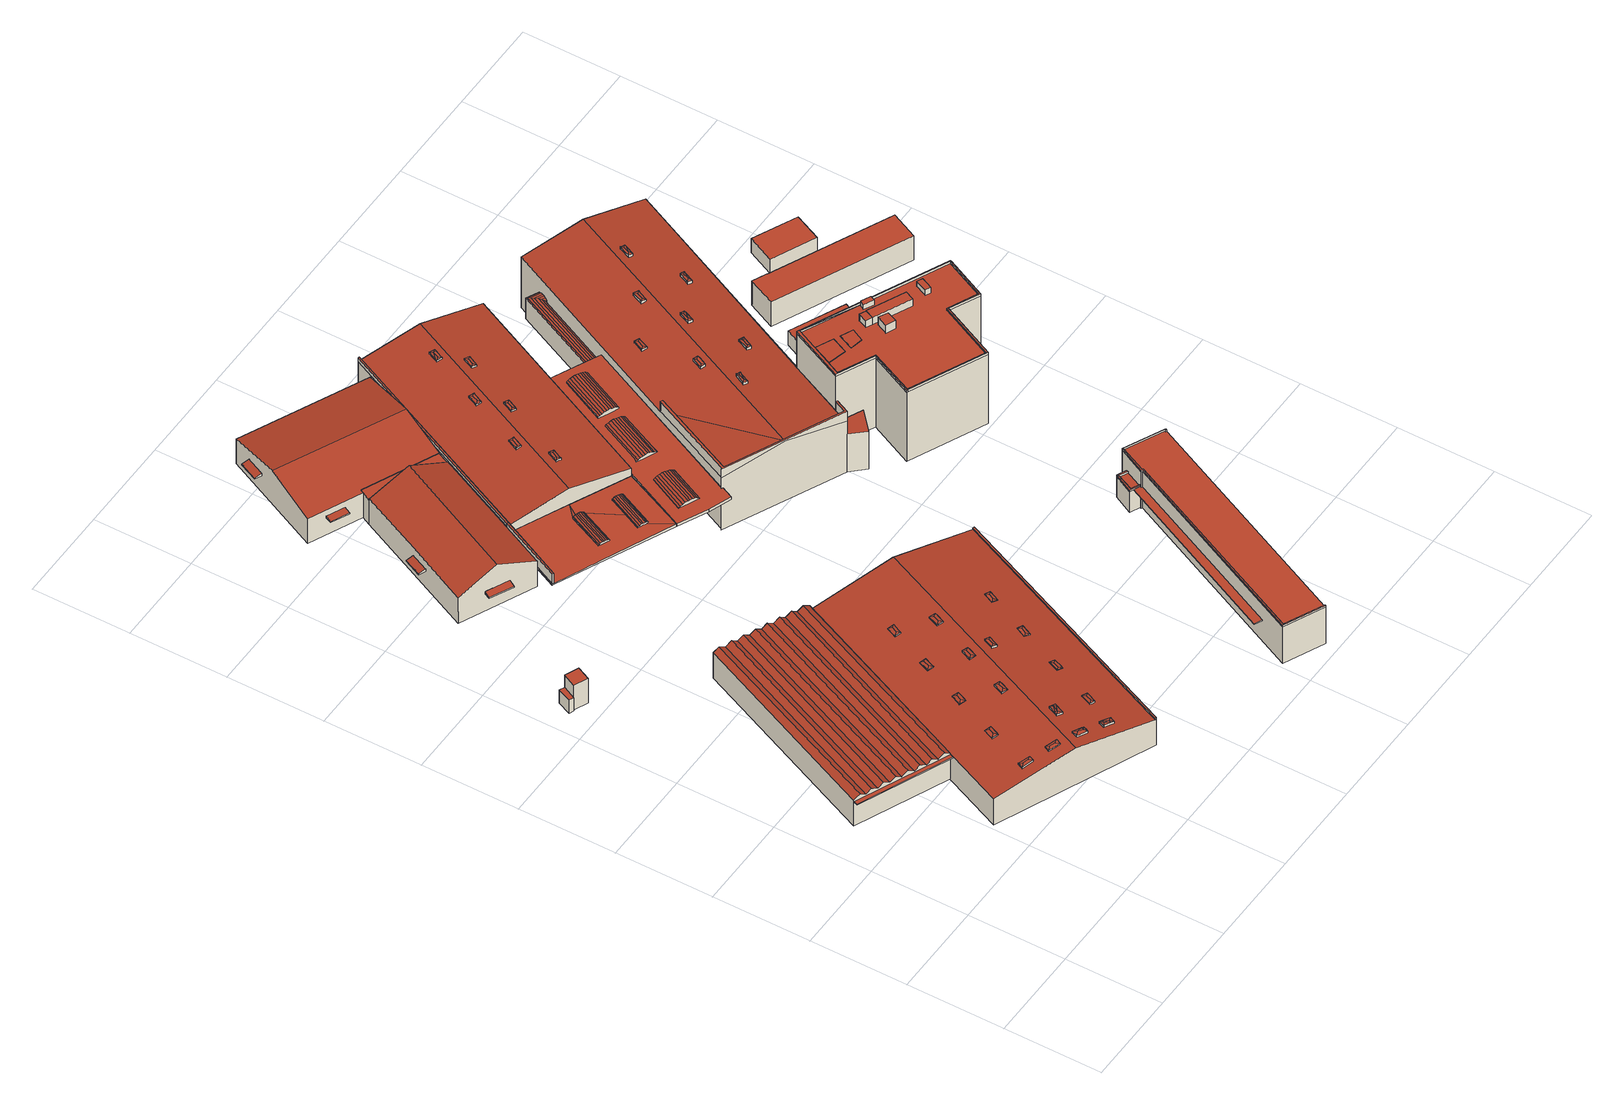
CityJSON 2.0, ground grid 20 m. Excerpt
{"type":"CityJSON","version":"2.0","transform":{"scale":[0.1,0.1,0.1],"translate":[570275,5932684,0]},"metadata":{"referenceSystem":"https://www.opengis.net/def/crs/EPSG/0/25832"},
"CityObjects":{
"building1":{"type":"Building","attributes":{"Grundfläche 2D":"3.120895","Grundhöhe NN":"5.038"},"geometry":[{"type":"Solid","lod":"3","boundaries":[[[[0,1,2,3]],[[4,5,3,2]],[[5,6,0,3]],[[6,7,1,0]],[[7,4,2,1]],[[7,6,5,4]]]],"semantics":{"surfaces":[{"type":"RoofSurface"},{"type":"WallSurface"},{"type":"GroundSurface"}],"values":[[0,1,1,1,1,2]]}}]},
"building2":{"type":"Building","attributes":{"Grundfläche 2D":"8.977080","Grundhöhe NN":"5.349"},"geometry":[{"type":"Solid","lod":"3","boundaries":[[[[8,9,10,11]],[[12,13,11,10]],[[13,14,8,11]],[[14,15,9,8]],[[15,12,10,9]],[[15,14,13,12]]]],"semantics":{"surfaces":[{"type":"RoofSurface"},{"type":"WallSurface"},{"type":"GroundSurface"}],"values":[[0,1,1,1,1,2]]}}]},
"building3":{"type":"Building","attributes":{"Grundfläche 2D":"879.517211","Grundhöhe NN":"5.457"},"geometry":[{"type":"Solid","lod":"3","boundaries":[[[[16,17,18,19]],[[18,20,21,19]],[[20,22,23,21]],[[22,24,25,23]],[[24,26,27,25]],[[26,28,29,27]],[[28,30,31,29]],[[30,32,33,31]],[[32,34,35,33]],[[34,36,37,35]],[[36,38,39,37]],[[38,40,41,39]],[[40,42,43,41]],[[42,44,45,43]],[[44,46,47,45]],[[46,48,49,47]],[[17,16,50,51]],[[48,46,44,42,40,38,36,34,32,30,28,26,24,22,20,18,17,51,52]],[[49,48,52,53]],[[16,19,21,23,25,27,29,31,33,35,37,39,41,43,45,47,49,53,50]],[[52,51,50,53]]]],"semantics":{"surfaces":[{"type":"RoofSurface"},{"type":"WallSurface"},{"type":"GroundSurface"}],"values":[[0,0,0,0,0,0,0,0,0,0,0,0,0,0,0,0,1,1,1,1,2]]}}]},
"building4":{"type":"Building","attributes":{"Grundfläche 2D":"1923.659038","Grundhöhe NN":"5.410"},"children":["building4-1","building4-2","building4-3","building4-4","building4-5","building4-6","building4-7","building4-8","building4-9","building4-10","building4-11","building4-12","building4-13","building4-14","building4-15","building4-16","building4-17","building4-18"],"geometry":[{"type":"Solid","lod":"3","boundaries":[[[[54,55,56,57]],[[58,59,60,61]],[[60,62,63,61]],[[57,56,62,64]],[[54,57,64,65]],[[55,54,65,63]],[[56,55,63,62]],[[59,58,66,67]],[[64,62,60,59,67,68]],[[65,64,68,69]],[[69,70,66,58,61,63,65]],[[69,68,67,66,70]]]],"semantics":{"surfaces":[{"type":"RoofSurface"},{"type":"WallSurface"},{"type":"GroundSurface"}],"values":[[0,0,0,1,1,1,1,1,1,1,1,2]]}}]},
"building4-1":{"type":"BuildingInstallation","parents":["building4"],"geometry":[{"type":"MultiSurface","lod":"3","boundaries":[[[71,72,73]],[[73,72,74]],[[75,76,72,71]],[[77,78,76]],[[76,78,72]],[[79,80,78,77]],[[74,78,80]],[[72,78,74]],[[81,82,71,73]],[[82,83,84,85,77,76,75,71]],[[85,86,87,80,79,77]],[[80,87,81,73,74]]],"semantics":{"surfaces":[{"type":"RoofSurface"},{"type":"WallSurface"}],"values":[0,0,0,0,0,0,0,0,1,1,1,1]}}]},
"building4-2":{"type":"BuildingInstallation","parents":["building4"],"geometry":[{"type":"MultiSurface","lod":"3","boundaries":[[[88,89,90]],[[91,92,93,89,88]],[[94,93,92]],[[95,90,89,93,94]],[[96,88,90,97]],[[98,99,92,91,88,96]],[[99,100,94,92]],[[94,100,97,90,95]]],"semantics":{"surfaces":[{"type":"RoofSurface"},{"type":"WallSurface"}],"values":[0,0,0,0,1,1,1,1]}}]},
"building4-3":{"type":"BuildingInstallation","parents":["building4"],"geometry":[{"type":"MultiSurface","lod":"3","boundaries":[[[101,102,103,104]],[[101,104,105]],[[106,103,102]],[[106,105,104,103]],[[107,108,102,101]],[[108,109,106,102]],[[109,110,105,106]],[[110,107,101,105]]],"semantics":{"surfaces":[{"type":"RoofSurface"},{"type":"WallSurface"}],"values":[0,0,0,0,1,1,1,1]}}]},
"building4-4":{"type":"BuildingInstallation","parents":["building4"],"geometry":[{"type":"MultiSurface","lod":"3","boundaries":[[[111,112,113]],[[113,112,114]],[[115,116,111]],[[111,116,112]],[[117,116,115]],[[118,119,116,117]],[[114,112,119]],[[112,116,119]],[[113,120,121,115,111]],[[121,122,117,115]],[[122,123,124,125,114,119,118,117]],[[125,120,113,114]]],"semantics":{"surfaces":[{"type":"RoofSurface"},{"type":"WallSurface"}],"values":[0,0,0,0,0,0,0,0,1,1,1,1]}}]},
"building4-5":{"type":"BuildingInstallation","parents":["building4"],"geometry":[{"type":"MultiSurface","lod":"3","boundaries":[[[126,127,128]],[[129,130,131,127,126]],[[132,131,130]],[[133,128,127,131,132]],[[134,135,126,128]],[[126,135,136,130,129]],[[136,137,132,130]],[[132,137,134,128,133]]],"semantics":{"surfaces":[{"type":"RoofSurface"},{"type":"WallSurface"}],"values":[0,0,0,0,1,1,1,1]}}]},
"building4-6":{"type":"BuildingInstallation","parents":["building4"],"geometry":[{"type":"MultiSurface","lod":"3","boundaries":[[[138,139,140]],[[138,141,142,139]],[[143,142,141]],[[143,140,139,142]],[[144,145,141,138]],[[145,146,143,141]],[[146,147,140,143]],[[147,144,138,140]]],"semantics":{"surfaces":[{"type":"RoofSurface"},{"type":"WallSurface"}],"values":[0,0,0,0,1,1,1,1]}}]},
"building4-7":{"type":"BuildingInstallation","parents":["building4"],"geometry":[{"type":"MultiSurface","lod":"3","boundaries":[[[148,149,150,151,152]],[[152,151,153]],[[154,150,149]],[[155,153,151,150,154]],[[156,157,158,149,148,152]],[[158,159,154,149]],[[154,159,160,153,155]],[[160,156,152,153]]],"semantics":{"surfaces":[{"type":"RoofSurface"},{"type":"WallSurface"}],"values":[0,0,0,0,1,1,1,1]}}]},
"building4-8":{"type":"BuildingInstallation","parents":["building4"],"geometry":[{"type":"MultiSurface","lod":"3","boundaries":[[[161,162,163,164,165]],[[161,165,166]],[[167,164,163]],[[168,166,165,164,167]],[[161,169,170,163,162]],[[170,171,167,163]],[[167,171,172,166,168]],[[172,169,161,166]]],"semantics":{"surfaces":[{"type":"RoofSurface"},{"type":"WallSurface"}],"values":[0,0,0,0,1,1,1,1]}}]},
"building4-9":{"type":"BuildingInstallation","parents":["building4"],"geometry":[{"type":"MultiSurface","lod":"3","boundaries":[[[173,174,175,176,177]],[[177,176,178]],[[179,175,174]],[[180,178,176,175,179]],[[177,181,182,174,173]],[[182,183,179,174]],[[179,183,184,178,180]],[[184,181,177,178]]],"semantics":{"surfaces":[{"type":"RoofSurface"},{"type":"WallSurface"}],"values":[0,0,0,0,1,1,1,1]}}]},
"building4-10":{"type":"BuildingInstallation","parents":["building4"],"geometry":[{"type":"MultiSurface","lod":"3","boundaries":[[[185,186,187,188,189]],[[189,188,190]],[[191,187,186]],[[192,190,188,187,191]],[[189,193,194,186,185]],[[194,195,191,186]],[[191,195,196,190,192]],[[196,193,189,190]]],"semantics":{"surfaces":[{"type":"RoofSurface"},{"type":"WallSurface"}],"values":[0,0,0,0,1,1,1,1]}}]},
"building4-11":{"type":"BuildingInstallation","parents":["building4"],"geometry":[{"type":"MultiSurface","lod":"3","boundaries":[[[197,198,199,200,201]],[[201,200,202]],[[203,204,199,198]],[[205,202,200,199,204]],[[201,206,207,198,197]],[[207,208,209,204,203,198]],[[204,209,210,202,205]],[[210,206,201,202]]],"semantics":{"surfaces":[{"type":"RoofSurface"},{"type":"WallSurface"}],"values":[0,0,0,0,1,1,1,1]}}]},
"building4-12":{"type":"BuildingInstallation","parents":["building4"],"geometry":[{"type":"MultiSurface","lod":"3","boundaries":[[[211,212,213,214,215]],[[215,214,216]],[[217,213,212]],[[218,216,214,213,217]],[[215,219,220,212,211]],[[220,221,217,212]],[[217,221,222,216,218]],[[222,219,215,216]]],"semantics":{"surfaces":[{"type":"RoofSurface"},{"type":"WallSurface"}],"values":[0,0,0,0,1,1,1,1]}}]},
"building4-13":{"type":"BuildingInstallation","parents":["building4"],"geometry":[{"type":"MultiSurface","lod":"3","boundaries":[[[223,224,225,226,227]],[[227,226,228]],[[229,225,224]],[[230,228,226,225,229]],[[227,231,232,224,223]],[[232,233,229,224]],[[229,233,234,228,230]],[[231,227,228,234]]],"semantics":{"surfaces":[{"type":"RoofSurface"},{"type":"WallSurface"}],"values":[0,0,0,0,1,1,1,1]}}]},
"building4-14":{"type":"BuildingInstallation","parents":["building4"],"geometry":[{"type":"MultiSurface","lod":"3","boundaries":[[[235,236,237,238,239]],[[240,239,238,241]],[[242,237,236]],[[243,241,238,237,242]],[[244,245,246,236,235,239]],[[246,247,242,236]],[[242,247,248,241,243]],[[248,249,244,239,240,241]]],"semantics":{"surfaces":[{"type":"RoofSurface"},{"type":"WallSurface"}],"values":[0,0,0,0,1,1,1,1]}}]},
"building4-15":{"type":"BuildingInstallation","parents":["building4"],"geometry":[{"type":"MultiSurface","lod":"3","boundaries":[[[250,251,252,253,254]],[[254,253,255]],[[256,252,251]],[[257,255,253,252,256]],[[254,258,259,251,250]],[[259,260,256,251]],[[260,261,262,255,257,256]],[[262,258,254,255]]],"semantics":{"surfaces":[{"type":"RoofSurface"},{"type":"WallSurface"}],"values":[0,0,0,0,1,1,1,1]}}]},
"building4-16":{"type":"BuildingInstallation","parents":["building4"],"geometry":[{"type":"MultiSurface","lod":"3","boundaries":[[[263,264,265]],[[265,264,266]],[[267,268,269,264,263]],[[270,271,269,268]],[[266,269,271]],[[266,264,269]],[[272,273,263,265]],[[263,273,274,268,267]],[[274,275,276,271,270,268]],[[271,276,272,265,266]]],"semantics":{"surfaces":[{"type":"RoofSurface"},{"type":"WallSurface"}],"values":[0,0,0,0,0,0,1,1,1,1]}}]},
"building4-17":{"type":"BuildingInstallation","parents":["building4"],"geometry":[{"type":"MultiSurface","lod":"3","boundaries":[[[277,278,279]],[[277,280,281,278]],[[282,281,280]],[[282,283,279,278,281]],[[284,285,280,277]],[[285,286,282,280]],[[286,287,288,279,283,282]],[[288,284,277,279]]],"semantics":{"surfaces":[{"type":"RoofSurface"},{"type":"WallSurface"}],"values":[0,0,0,0,1,1,1,1]}}]},
"building4-18":{"type":"BuildingInstallation","parents":["building4"],"geometry":[{"type":"MultiSurface","lod":"3","boundaries":[[[289,290,291,292]],[[292,291,293,294]],[[289,292,294,295]],[[289,295,296,290]],[[291,290,296,293]],[[296,295,294,293]]],"semantics":{"surfaces":[{"type":"RoofSurface"},{"type":"WallSurface"},{"type":"OuterCeilingSurface"}],"values":[0,1,1,1,1,2]}}]},
"building5":{"type":"Building","attributes":{"Grundfläche 2D":"1139.411175","Grundhöhe NN":"5.373"},"children":["building5-1","building5-2","building5-3","building5-4"],"geometry":[{"type":"Solid","lod":"3","boundaries":[[[[297,298,299,300]],[[301,297,300,302,303,304]],[[305,306,307,308,309]],[[306,305,310,311,312]],[[313,314,303,315,316]],[[313,316,317,318]],[[297,301,313,318,319,298]],[[299,298,319,320]],[[302,300,299,320,321]],[[303,302,321,322]],[[303,314,304]],[[304,314,313,301]],[[305,309,316,315,310]],[[323,312,311,310,315,324]],[[307,306,312,323,325]],[[309,308,307,325,317,316]],[[315,303,322,324]],[[317,325,323,324,322,321,320,319,318]]]],"semantics":{"surfaces":[{"type":"RoofSurface"},{"type":"WallSurface"},{"type":"GroundSurface"}],"values":[[0,0,0,0,0,1,1,1,1,1,1,1,1,1,1,1,1,2]]}}]},
"building5-1":{"type":"BuildingInstallation","parents":["building5"],"geometry":[{"type":"MultiSurface","lod":"3","boundaries":[[[326,327,328,329]],[[330,331,329,328]],[[331,332,326,329]],[[332,333,327,326]],[[333,330,328,327]],[[333,332,331,330]]],"semantics":{"surfaces":[{"type":"RoofSurface"},{"type":"WallSurface"},{"type":"OuterCeilingSurface"}],"values":[0,1,1,1,1,2]}}]},
"building5-2":{"type":"BuildingInstallation","parents":["building5"],"geometry":[{"type":"MultiSurface","lod":"3","boundaries":[[[334,335,336,337]],[[338,339,337,336]],[[339,340,334,337]],[[340,341,335,334]],[[341,338,336,335]],[[341,340,339,338]]],"semantics":{"surfaces":[{"type":"RoofSurface"},{"type":"WallSurface"},{"type":"OuterCeilingSurface"}],"values":[0,1,1,1,1,2]}}]},
"building5-3":{"type":"BuildingInstallation","parents":["building5"],"geometry":[{"type":"MultiSurface","lod":"3","boundaries":[[[342,343,344,345]],[[343,342,346,347]],[[344,343,347,348]],[[345,344,348,349]],[[342,345,349,346]],[[347,346,349,348]]],"semantics":{"surfaces":[{"type":"RoofSurface"},{"type":"WallSurface"},{"type":"OuterCeilingSurface"}],"values":[0,1,1,1,1,2]}}]},
"building5-4":{"type":"BuildingInstallation","parents":["building5"],"geometry":[{"type":"MultiSurface","lod":"3","boundaries":[[[350,351,352,353]],[[354,355,352,351]],[[355,356,353,352]],[[356,357,350,353]],[[357,354,351,350]],[[354,357,356,355]]],"semantics":{"surfaces":[{"type":"RoofSurface"},{"type":"WallSurface"},{"type":"OuterCeilingSurface"}],"values":[0,1,1,1,1,2]}}]},
"building6":{"type":"Building","attributes":{"Grundfläche 2D":"896.963171","Grundhöhe NN":"4.239"},"children":["building6-1"],"geometry":[{"type":"Solid","lod":"3","boundaries":[[[[358,359,360,361,362]],[[358,363,364,359]],[[363,365,366,364]],[[365,367,368,366]],[[367,369,370,368]],[[369,371,372,370]],[[371,373,374,372]],[[373,375,376,377,374]],[[378,379,376,375,380]],[[381,382,383,384]],[[382,385,386,383]],[[385,387,388,386]],[[387,389,390,388]],[[389,391,392,390]],[[391,393,394,392]],[[393,395,396,394]],[[395,397,398,396]],[[397,399,400,398]],[[401,402,403,404]],[[402,405,406,403]],[[405,407,408,406]],[[407,409,410,408]],[[409,411,412,410]],[[411,413,414,415,412]],[[414,416,417,415]],[[416,418,419,417]],[[418,420,421,419]],[[422,423,424,425,426,427,428,429,430,431],[432,433,434,435,436,437,438],[439,440,441,362,361,442,443,444,445,446,378,380,447,448],[449,450,451,452,453,454,455,456,457,458,459,460]],[[461,462,463,464]],[[465,461,464,466]],[[467,465,466,468]],[[469,467,468,470]],[[471,469,470,472]],[[473,471,472,474]],[[475,473,474,476]],[[477,478,479,480,481,482,483,426,484,485,486]],[[483,487,488,489,490,491,492,478,477,493,494,495,496,497,485,498,499,500,501,502,426]],[[503,486,485,497,504]],[[505,506,507,508,509]],[[508,510,511,509]],[[510,512,513,511]],[[512,514,515,513]],[[514,516,517,515]],[[516,518,519,517]],[[518,520,521,519]],[[522,523,524,525]],[[523,526,527,524]],[[528,523,522,529]],[[530,528,529,531]],[[532,530,531,533]],[[534,532,533,535]],[[536,534,535,537]],[[538,534,536,539]],[[532,534,538,540]],[[530,532,540,541]],[[528,530,541,542]],[[523,528,542,526]],[[362,441,440,439,448,447,380,375,373,371,369,367,365,363,358]],[[379,378,446]],[[444,443,442,360,359,364,366,368,370,372,374,377,376,379,446,445]],[[361,360,442]],[[395,393,391,389,387,385,382,381,433,432,399,397]],[[400,399,432,438]],[[398,400,438,437,436,435,434,384,383,386,388,390,392,394,396]],[[381,384,434,433]],[[459,458,457,456,455,454,420,418,416,414,413,411,409,407,405,402,401]],[[454,453,421,420]],[[421,453,452,451,450,406,408,410,412,415,417,419]],[[450,449,460,404,403,406]],[[401,404,460,459]],[[479,478,492,507,506,505]],[[492,491,490,489,488,487,483,482,520,518,516,514,512,510,508,507]],[[480,521,520,482,481]],[[511,513,515,517,519,521,480,479,505,509]],[[466,464,463,496,495,494,493,476,474,472,470,468]],[[493,477,475,476]],[[471,473,475,477,486,503,504,497,462,461,465,467,469]],[[497,496,463,462]],[[525,524,543,544]],[[537,535,533,531,529,522,525,544,545]],[[536,537,545,546]],[[539,536,546,547]],[[548,527,526,542,541,540,538,539,547,549]],[[524,527,548,543]],[[550,551,425,424,423,422,552,553]],[[551,554,426,425]],[[427,426,554,555]],[[428,427,555,556]],[[429,428,556,557]],[[430,429,557,558]],[[422,431,430,558,559,552]],[[560,561,499,498,485,484,562,563]],[[501,500,499,561,564]],[[554,426,502,501,564,565]],[[484,426,554,562]],[[543,548,549,547,546,545,544]],[[550,553,552,559,558,557,556,555,554,551]],[[565,564,561,560,563,562,554]]]],"semantics":{"surfaces":[{"type":"RoofSurface"},{"type":"WallSurface"},{"type":"GroundSurface"}],"values":[[0,0,0,0,0,0,0,0,0,0,0,0,0,0,0,0,0,0,0,0,0,0,0,0,0,0,0,0,0,0,0,0,0,0,0,0,0,0,0,0,0,0,0,0,0,0,0,0,0,0,0,0,0,0,0,0,0,1,1,1,1,1,1,1,1,1,1,1,1,1,1,1,1,1,1,1,1,1,1,1,1,1,1,1,1,1,1,1,1,1,1,1,1,1,1,2,2,2]]}}]},
"building6-1":{"type":"BuildingInstallation","parents":["building6"],"geometry":[{"type":"MultiSurface","lod":"3","boundaries":[[[566,567,568,569]],[[500,501,567,566,499]],[[501,502,568,567]],[[570,498,569,568,502]],[[498,499,566,569]]],"semantics":{"surfaces":[{"type":"RoofSurface"},{"type":"WallSurface"}],"values":[0,1,1,1,1]}}]},
"building7":{"type":"Building","attributes":{"Grundfläche 2D":"1232.851689","Grundhöhe NN":"4.256"},"children":["building7-1","building7-2","building7-3","building7-4","building7-5","building7-6"],"geometry":[{"type":"Solid","lod":"3","boundaries":[[[[571,566,569,572]],[[573,574,575,576]],[[577,578,573,576]],[[579,580,566,571]],[[580,578,569,566]],[[578,577,572,569]],[[577,579,571,572]],[[581,582,574,573,578,580,583,584]],[[575,574,582,585]],[[586,579,577,576,575,585,587]],[[580,579,586,583]],[[584,583,586,587,585,582,581]]]],"semantics":{"surfaces":[{"type":"RoofSurface"},{"type":"WallSurface"},{"type":"GroundSurface"}],"values":[[0,0,0,1,1,1,1,1,1,1,1,2]]}}]},
"building7-1":{"type":"BuildingInstallation","parents":["building7"],"geometry":[{"type":"MultiSurface","lod":"3","boundaries":[[[588,589,590,591,592]],[[593,594,590,589]],[[595,596,591,590,594]],[[597,592,591,596]],[[592,598,599,589,588]],[[599,600,601,594,593,589]],[[594,601,602,596,595]],[[596,602,598,592,597]]],"semantics":{"surfaces":[{"type":"RoofSurface"},{"type":"WallSurface"}],"values":[0,0,0,0,1,1,1,1]}}]},
"building7-2":{"type":"BuildingInstallation","parents":["building7"],"geometry":[{"type":"MultiSurface","lod":"3","boundaries":[[[603,604,605]],[[603,606,607,604]],[[608,607,606]],[[608,609,605,604,607]],[[610,611,606,603]],[[611,612,608,606]],[[608,612,613,605,609]],[[613,610,603,605]]],"semantics":{"surfaces":[{"type":"RoofSurface"},{"type":"WallSurface"}],"values":[0,0,0,0,1,1,1,1]}}]},
"building7-3":{"type":"BuildingInstallation","parents":["building7"],"geometry":[{"type":"MultiSurface","lod":"3","boundaries":[[[614,615,616]],[[617,616,615,618,619]],[[614,620,621,615]],[[622,621,620]],[[623,624,615,621,622]],[[619,618,624]],[[624,618,615]],[[625,626,627,620,614,616]],[[627,628,622,620]],[[628,629,630,619,624,623,622]],[[619,630,625,616,617]]],"semantics":{"surfaces":[{"type":"RoofSurface"},{"type":"WallSurface"}],"values":[0,0,0,0,0,0,0,1,1,1,1]}}]},
"building7-4":{"type":"BuildingInstallation","parents":["building7"],"geometry":[{"type":"MultiSurface","lod":"3","boundaries":[[[631,632,633]],[[631,634,635,632]],[[636,635,634]],[[636,637,633,632,635]],[[638,639,634,631]],[[639,640,636,634]],[[636,640,641,633,637]],[[641,638,631,633]]],"semantics":{"surfaces":[{"type":"RoofSurface"},{"type":"WallSurface"}],"values":[0,0,0,0,1,1,1,1]}}]},
"building7-5":{"type":"BuildingInstallation","parents":["building7"],"geometry":[{"type":"MultiSurface","lod":"3","boundaries":[[[642,643,644,645,646]],[[647,644,643]],[[648,649,650,645,644,647]],[[651,646,645,650,649]],[[652,653,654,643,642,646]],[[654,655,647,643]],[[655,656,657,649,648,647]],[[649,657,652,646,651]]],"semantics":{"surfaces":[{"type":"RoofSurface"},{"type":"WallSurface"}],"values":[0,0,0,0,1,1,1,1]}}]},
"building7-6":{"type":"BuildingInstallation","parents":["building7"],"geometry":[{"type":"MultiSurface","lod":"3","boundaries":[[[658,659,660]],[[658,661,662,659]],[[663,664,662,661]],[[664,665,660,659,662]],[[666,667,661,658]],[[667,668,669,664,663,661]],[[664,669,670,660,665]],[[670,666,658,660]]],"semantics":{"surfaces":[{"type":"RoofSurface"},{"type":"WallSurface"}],"values":[0,0,0,0,1,1,1,1]}}]},
"building8":{"type":"Building","attributes":{"Grundfläche 2D":"528.816028","Grundhöhe NN":"5.170"},"children":["building8-1"],"geometry":[{"type":"Solid","lod":"3","boundaries":[[[[671,672,673,674,675,676,677,678,679,680,681,682,683,684,685,686,687,688,689]],[[690,691,692,693,694,695,696]],[[697,698,699,700,701,702,703,704]],[[705,706,707,708,709,710]],[[711,712,682,681]],[[712,713,714,715,685,684,683,682]],[[715,716,686,685]],[[716,717,687,686]],[[717,718,688,687]],[[718,719,704,671,689,688]],[[704,703,672,671]],[[703,702,673,672]],[[674,673,702,701]],[[701,700,675,674]],[[700,699,676,675]],[[677,676,699,698]],[[698,697,678,677]],[[697,720,679,678]],[[681,680,721,711]],[[720,721,680,679]],[[691,690,722,723]],[[692,691,723,724]],[[725,693,692,724,726,727]],[[728,729,730,731,717,716,708,707]],[[718,717,731,732]],[[733,734,720,697,704,719,718,732,735]],[[711,721,736,737]],[[721,720,734,736]],[[712,711,737,738]],[[714,713,712,738,722,690,696,695,694,710,709,715]],[[739,727,726,740]],[[715,709,708,716]],[[729,739,740,730]],[[705,710,694,693]],[[705,693,725,741,706]],[[707,706,741,728]],[[738,737,736,734,733,735,732,731,730,740,726,724,723,722]],[[729,728,741,725,727,739]]]],"semantics":{"surfaces":[{"type":"RoofSurface"},{"type":"WallSurface"},{"type":"GroundSurface"}],"values":[[0,0,0,0,1,1,1,1,1,1,1,1,1,1,1,1,1,1,1,1,1,1,1,1,1,1,1,1,1,1,1,1,1,1,1,1,2,2]]}}]},
"building8-1":{"type":"BuildingInstallation","parents":["building8"],"geometry":[{"type":"MultiSurface","lod":"3","boundaries":[[[742,743,744,745,746,747,748,749,750]],[[743,710,694,695,744]],[[751,746,745,744,695,752]],[[747,746,751,753]],[[753,696,748,747]],[[748,696,690,749]],[[690,691,750,749]],[[691,692,742,750]],[[742,692,693,694,710,743]]],"semantics":{"surfaces":[{"type":"RoofSurface"},{"type":"WallSurface"}],"values":[0,1,1,1,1,1,1,1,1]}}]},
"building9":{"type":"Building","attributes":{"Grundfläche 2D":"1679.952489","Grundhöhe NN":"0.310"},"children":["building9-1","building9-2","building9-3","building9-4","building9-5","building9-6","building9-7","building9-8"],"geometry":[{"type":"Solid","lod":"3","boundaries":[[[[754,755,756,757,758,759,760,761,762]],[[763,764,765,766,767,768,769,770]],[[771,772,773]],[[774,764,763]],[[775,776,773,772,766,765,777]],[[778,779,780,781]],[[775,782,783,758,757,756]],[[783,784,785,759,758]],[[785,786,760,759]],[[786,769,761,760]],[[769,768,762,761]],[[766,772,771,754,762,768,767]],[[773,776,755,754,771]],[[776,775,756,755]],[[781,780,787,788]],[[778,781,788,789]],[[779,778,789,790]],[[784,783,791,787,780,785]],[[785,780,779,786]],[[786,779,790,792,769]],[[793,763,770,769,792,794]],[[774,763,793,795]],[[764,774,795,796]],[[777,765,764,796,797]],[[791,783,782,775,777,797,798]],[[794,792,790,789,788,787,791,798,797,796,795,793]]]],"semantics":{"surfaces":[{"type":"RoofSurface"},{"type":"WallSurface"},{"type":"GroundSurface"}],"values":[[0,0,0,0,0,0,1,1,1,1,1,1,1,1,1,1,1,1,1,1,1,1,1,1,1,2]]}}]},
"building9-1":{"type":"BuildingInstallation","parents":["building9"],"geometry":[{"type":"MultiSurface","lod":"3","boundaries":[[[799,800,801]],[[799,802,803,804,800]],[[805,806,807,804,803]],[[808,809,800,804,807,806]],[[810,800,809]],[[801,800,810]],[[799,811,812,803,802]],[[803,812,813,806,805]],[[808,806,813,814,810,809]],[[814,815,811,799,801,810]]],"semantics":{"surfaces":[{"type":"RoofSurface"},{"type":"WallSurface"}],"values":[0,0,0,0,0,0,1,1,1,1]}}]},
"building9-2":{"type":"BuildingInstallation","parents":["building9"],"geometry":[{"type":"MultiSurface","lod":"3","boundaries":[[[816,817,818,819]],[[820,818,817]],[[818,820,821,822,823]],[[824,825,823,822,821]],[[826,819,818,823,825]],[[819,827,828,817,816]],[[817,828,829,821,820]],[[829,830,831,825,824,821]],[[825,831,827,819,826]]],"semantics":{"surfaces":[{"type":"RoofSurface"},{"type":"WallSurface"}],"values":[0,0,0,0,0,1,1,1,1]}}]},
"building9-3":{"type":"BuildingInstallation","parents":["building9"],"geometry":[{"type":"MultiSurface","lod":"3","boundaries":[[[832,833,834,835,836]],[[837,836,835,838,839]],[[840,834,833]],[[840,841,839,838,835,834]],[[836,842,843,833,832]],[[843,844,840,833]],[[840,844,845,839,841]],[[839,845,842,836,837]]],"semantics":{"surfaces":[{"type":"RoofSurface"},{"type":"WallSurface"}],"values":[0,0,0,0,1,1,1,1]}}]},
"building9-4":{"type":"BuildingInstallation","parents":["building9"],"geometry":[{"type":"MultiSurface","lod":"3","boundaries":[[[846,847,848,849,850]],[[851,850,849,852,853]],[[854,848,847]],[[854,855,853,852,849,848]],[[850,856,857,847,846]],[[857,858,854,847]],[[854,858,859,853,855]],[[853,859,856,850,851]]],"semantics":{"surfaces":[{"type":"RoofSurface"},{"type":"WallSurface"}],"values":[0,0,0,0,1,1,1,1]}}]},
"building9-5":{"type":"BuildingInstallation","parents":["building9"],"geometry":[{"type":"MultiSurface","lod":"3","boundaries":[[[860,861,862,863,864]],[[865,864,863,866]],[[867,868,862,861]],[[868,869,865,866,863,862]],[[864,870,871,861,860]],[[861,871,872,868,867]],[[868,872,873,865,869]],[[873,870,864,865]]],"semantics":{"surfaces":[{"type":"RoofSurface"},{"type":"WallSurface"}],"values":[0,0,0,0,1,1,1,1]}}]},
"building9-6":{"type":"BuildingInstallation","parents":["building9"],"geometry":[{"type":"MultiSurface","lod":"3","boundaries":[[[874,875,876]],[[877,875,874]],[[878,879,880,875,877]],[[881,882,880,879,878]],[[883,876,875,880,882]],[[884,885,874,876]],[[874,885,886,878,877]],[[878,886,887,882,881]],[[882,887,884,876,883]]],"semantics":{"surfaces":[{"type":"RoofSurface"},{"type":"WallSurface"}],"values":[0,0,0,0,0,1,1,1,1]}}]},
"building9-7":{"type":"BuildingInstallation","parents":["building9"],"geometry":[{"type":"MultiSurface","lod":"3","boundaries":[[[888,889,890,891,892]],[[890,893,892,891]],[[894,895,896,892,893]],[[897,898,896,895,894]],[[899,888,892,896,898]],[[900,901,902,890,889,888]],[[890,902,903,894,893]],[[894,903,904,898,897]],[[898,904,900,888,899]]],"semantics":{"surfaces":[{"type":"RoofSurface"},{"type":"WallSurface"}],"values":[0,0,0,0,0,1,1,1,1]}}]},
"building9-8":{"type":"BuildingInstallation","parents":["building9"],"geometry":[{"type":"MultiSurface","lod":"3","boundaries":[[[905,906,907,908,909]],[[907,910,909,908]],[[909,910,911,912,913]],[[914,915,913,912,911]],[[916,905,909,913,915]],[[905,917,918,907,906]],[[918,919,920,911,910,907]],[[920,921,915,914,911]],[[915,921,917,905,916]]],"semantics":{"surfaces":[{"type":"RoofSurface"},{"type":"WallSurface"}],"values":[0,0,0,0,0,1,1,1,1]}}]},
"building10":{"type":"Building","attributes":{"Grundfläche 2D":"546.730202","Grundhöhe NN":"4.396"},"children":["building10-1","building10-2","building10-3","building10-4","building10-5"],"geometry":[{"type":"MultiSurface","lod":"3","boundaries":[[[922,923,924,925]],[[926,927,928,929,930,931,932,933,934,935],[936,937,938,939],[940,941,942,943]],[[944,945,946,947]],[[948,949,950,951,952,953,954,955,956,957,958,959]],[[957,956,960,961,962,952,951,963,964,965]],[[940,943,925,924]],[[922,925,943,942]],[[942,941,923,922]],[[924,923,941,940]],[[966,967,945,944,938]],[[937,936,946,945,967]],[[947,946,936,939]],[[944,947,939,938]],[[968,969,951,950]],[[953,952,932,931]],[[931,930,954,953]],[[930,929,955,954]],[[928,927,955]],[[928,955,929]],[[955,927,926,956]],[[970,971,958,957]],[[971,972,959,958]],[[972,973,974,948,959]],[[974,975,949,948]],[[975,968,950,949]],[[969,976,963,951]],[[976,977,964,963]],[[977,978,965,964]],[[957,965,978,970]],[[960,956,926,935]],[[961,960,935,934]],[[962,961,934,933]],[[952,962,933,932]],[[975,974,979,980]],[[968,975,980,981]],[[982,976,969,968,981,983]],[[977,976,982,984]],[[978,977,984,985]],[[971,970,978,985,986]],[[972,971,986,987]],[[974,973,972,987,988,979]],[[981,980,979,988,987,986,985,984,982,983]]],"semantics":{"surfaces":[{"type":"RoofSurface"},{"type":"WallSurface"},{"type":"GroundSurface"}],"values":[0,0,0,0,0,1,1,1,1,1,1,1,1,1,1,1,1,1,1,1,1,1,1,1,1,1,1,1,1,1,1,1,1,1,1,1,1,1,1,1,1,2]}}]},
"building10-1":{"type":"BuildingInstallation","parents":["building10"],"geometry":[{"type":"MultiSurface","lod":"3","boundaries":[[[989,990,991,992]],[[992,991,993,994]],[[989,992,994,995]],[[995,996,990,989]],[[996,993,991,990]]],"semantics":{"surfaces":[{"type":"RoofSurface"},{"type":"WallSurface"}],"values":[0,1,1,1,1]}}]},
"building10-2":{"type":"BuildingInstallation","parents":["building10"],"geometry":[{"type":"MultiSurface","lod":"3","boundaries":[[[997,998,999,1000]],[[1000,999,1001,1002]],[[997,1000,1002,1003]],[[998,997,1003,1004]],[[999,998,1004,1001]]],"semantics":{"surfaces":[{"type":"RoofSurface"},{"type":"WallSurface"}],"values":[0,1,1,1,1]}}]},
"building10-3":{"type":"BuildingInstallation","parents":["building10"],"geometry":[{"type":"MultiSurface","lod":"3","boundaries":[[[1005,1006,1007,1008]],[[1009,1010,1008,1007]],[[1005,1008,1010,1011]],[[1011,1012,1006,1005]],[[1007,1006,1012,1009]]],"semantics":{"surfaces":[{"type":"RoofSurface"},{"type":"WallSurface"}],"values":[0,1,1,1,1]}}]},
"building10-4":{"type":"BuildingInstallation","parents":["building10"],"geometry":[{"type":"MultiSurface","lod":"3","boundaries":[[[1013,967,966,1014]],[[1014,966,938,1015]],[[1013,1014,1015,1016]],[[967,1013,1016,937]]],"semantics":{"surfaces":[{"type":"RoofSurface"},{"type":"WallSurface"}],"values":[0,1,1,1]}}]},
"building10-5":{"type":"BuildingInstallation","parents":["building10"],"geometry":[{"type":"MultiSurface","lod":"3","boundaries":[[[1017,1018,1019,1020]],[[1020,1019,1021,1022]],[[1017,1020,1022,1023]],[[1018,1017,1023,1024]],[[1019,1018,1024,1021]]],"semantics":{"surfaces":[{"type":"RoofSurface"},{"type":"WallSurface"}],"values":[0,1,1,1,1]}}]},
"building11":{"type":"Building","attributes":{"Grundfläche 2D":"71.560784","Grundhöhe NN":"6.228"},"geometry":[{"type":"Solid","lod":"3","boundaries":[[[[1025,1026,1027,1028]],[[1029,1030,1028,1027]],[[1030,1031,1025,1028]],[[1031,1032,1026,1025]],[[1032,1029,1027,1026]],[[1032,1031,1030,1029]]]],"semantics":{"surfaces":[{"type":"RoofSurface"},{"type":"WallSurface"},{"type":"GroundSurface"}],"values":[[0,1,1,1,1,2]]}}]},
"building12":{"type":"Building","attributes":{"Grundfläche 2D":"177.530872","Grundhöhe NN":"6.398"},"geometry":[{"type":"Solid","lod":"3","boundaries":[[[[1033,1034,1035,1036,1037,1038]],[[1039,1040,1038,1037]],[[1040,1041,1033,1038]],[[1041,1042,1034,1033]],[[1042,1043,1035,1034]],[[1043,1044,1036,1035]],[[1044,1039,1037,1036]],[[1044,1043,1042,1041,1040,1039]]]],"semantics":{"surfaces":[{"type":"RoofSurface"},{"type":"WallSurface"},{"type":"GroundSurface"}],"values":[[0,1,1,1,1,1,1,2]]}}]},
"building13":{"type":"Building","attributes":{"Grundfläche 2D":"58.768740","Grundhöhe NN":"5.959"},"geometry":[{"type":"Solid","lod":"3","boundaries":[[[[1045,1046,1047,1048]],[[1049,1050,1048,1047]],[[1050,1051,1045,1048]],[[1051,1052,1046,1045]],[[1052,1049,1047,1046]],[[1052,1051,1050,1049]]]],"semantics":{"surfaces":[{"type":"RoofSurface"},{"type":"WallSurface"},{"type":"GroundSurface"}],"values":[[0,1,1,1,1,2]]}}]}
},
"vertices":[
[6,1025,83],[15,1021,83],[28,1048,83],[18,1053,83],[28,1048,50],[18,1053,50],[6,1025,50],[15,1021,50],
[42,1009,114],[55,1036,114],[28,1048,114],[15,1021,114],[28,1048,53],[15,1021,53],[42,1009,53],[55,1036,53],
[221,376,119],[394,775,119],[382,780,127],[210,381,127],[370,785,119],[198,386,119],[359,790,127],[186,391,127],[347,795,119],[175,396,119],[336,800,127],[163,401,127],[324,805,119],[152,406,119],[312,810,127],[140,412,127],[301,815,119],[128,417,119],[289,820,127],[117,422,127],[278,825,119],[105,427,119],[266,830,127],[93,432,127],[254,835,119],[82,437,119],[243,840,127],[70,442,127],[231,845,119],[59,447,119],[219,850,127],[47,452,127],[208,856,119],[35,457,119],[221,376,55],[394,775,55],[208,856,55],[35,457,55],
[705,632,123],[702,633,123],[480,118,123],[483,117,123],[390,767,119],[168,253,119],[326,184,147],[548,700,147],[480,118,119],[702,633,119],[483,117,119],[705,632,119],[390,767,54],[168,253,54],[483,117,54],[705,632,54],[702,633,54],
[404,176,140],[411,180,139],[408,187,140],[413,185,139],[409,174,139],[419,170,137],[425,167,136],[421,175,138],[427,173,136],[430,178,136],[408,187,135],[404,176,135],[409,174,134],[419,170,132],[425,167,131],[427,173,131],[430,178,131],
[298,222,144],[305,225,146],[303,232,144],[314,215,147],[320,212,148],[316,220,148],[325,223,148],[307,230,145],[298,222,141],[303,232,141],[314,215,144],[320,212,145],[325,223,145],
[528,432,134],[518,411,134],[526,414,134],[531,425,134],[539,428,133],[529,406,133],[528,432,133],[518,411,133],[529,406,131],[539,428,131],
[378,260,148],[389,270,149],[385,276,148],[397,271,147],[376,255,148],[383,258,149],[388,250,147],[390,255,147],[395,267,147],[385,276,144],[376,255,144],[388,250,142],[390,255,142],[395,267,142],[397,271,142],
[246,244,135],[253,247,137],[251,255,135],[262,237,138],[268,235,139],[264,243,139],[272,245,139],[255,253,136],[251,255,131],[246,244,131],[268,235,135],[272,245,135],
[568,524,134],[571,517,134],[579,520,133],[558,503,134],[566,506,134],[569,498,133],[568,524,133],[558,503,133],[569,498,131],[579,520,131],
[401,608,133],[399,602,133],[407,606,136],[411,616,136],[408,623,133],[420,618,135],[410,597,135],[413,603,135],[408,623,131],[401,608,131],[399,602,131],[410,597,133],[420,618,133],
[464,459,148],[462,454,148],[455,438,148],[462,441,148],[467,452,148],[475,455,146],[465,433,146],[468,439,146],[464,459,144],[455,438,144],[465,433,142],[475,455,142],
[454,554,146],[451,548,146],[459,552,148],[463,563,148],[460,570,146],[472,565,147],[462,543,147],[470,560,147],[460,570,143],[451,548,143],[462,543,145],[472,565,145],
[414,462,146],[411,456,146],[419,460,148],[423,471,148],[421,478,146],[432,473,147],[423,451,147],[430,468,147],[421,478,143],[411,456,143],[423,451,145],[432,473,145],
[442,233,135],[440,227,135],[447,230,136],[451,241,136],[449,249,135],[459,244,135],[444,225,135],[450,223,135],[457,239,135],[449,249,133],[440,227,133],[444,225,132],[450,223,131],[459,244,131],
[282,333,133],[280,327,133],[288,331,136],[292,341,136],[289,348,133],[301,343,135],[291,322,135],[294,328,135],[289,348,131],[280,327,131],[291,322,133],[301,343,133],
[362,516,133],[359,510,133],[367,514,136],[371,525,136],[368,532,133],[380,527,135],[371,505,135],[373,511,135],[368,532,131],[359,510,131],[371,505,133],[380,527,133],
[322,425,133],[319,419,133],[327,423,136],[332,433,136],[329,440,133],[334,438,134],[341,435,135],[331,414,135],[334,420,135],[329,440,131],[322,425,131],[319,419,131],[331,414,133],[341,435,133],[334,438,132],
[374,371,146],[372,365,146],[380,368,148],[384,379,148],[381,387,146],[392,382,147],[383,360,147],[390,376,147],[381,387,142],[372,365,142],[383,360,145],[390,376,145],[392,382,145],
[351,198,148],[359,202,149],[356,210,148],[374,202,146],[356,196,147],[373,189,145],[371,196,147],[376,194,145],[378,200,145],[356,210,144],[351,198,144],[373,189,140],[376,194,140],[378,200,140],
[488,341,134],[491,333,134],[499,336,133],[479,319,134],[486,322,134],[490,314,133],[492,319,133],[488,341,133],[479,319,133],[490,314,131],[492,319,131],[499,336,131],
[218,368,117],[221,376,117],[35,457,117],[32,448,117],[35,457,115],[32,448,115],[218,368,115],[221,376,115],
[409,1615,136],[458,1720,115],[206,1837,115],[158,1732,136],[365,1519,117],[109,1628,115],[213,1580,115],[216,1587,117],[280,1527,155],[158,1269,155],[233,1234,118],[274,1323,118],[353,1494,118],[204,1562,118],[145,1433,118],[84,1303,118],[365,1519,115],[216,1587,115],[204,1562,115],[353,1494,115],[353,1494,54],[365,1519,54],[458,1720,54],[206,1837,54],[109,1628,54],[213,1580,54],[84,1303,54],[204,1562,54],[233,1234,54],
[173,1582,99],[179,1596,102],[143,1613,102],[137,1599,99],[143,1613,97],[137,1599,97],[173,1582,97],[179,1596,97],
[158,1768,97],[171,1762,101],[189,1799,101],[175,1806,97],[189,1799,95],[175,1806,95],[158,1768,95],[171,1762,95],
[135,1279,103],[129,1267,99],[175,1245,99],[181,1258,103],[135,1279,97],[129,1267,97],[175,1245,97],[181,1258,97],
[114,1403,96],[128,1397,100],[145,1433,100],[131,1439,96],[128,1397,94],[145,1433,94],[131,1439,94],[114,1403,94],
[617,1299,109],[574,1207,109],[578,1205,107],[584,1218,107],[620,1298,107],[613,1301,112],[570,1208,112],[608,1303,113],[565,1211,113],[603,1305,114],[561,1213,114],[599,1308,114],[556,1215,114],[594,1310,113],[551,1217,113],[589,1312,111],[547,1219,111],[585,1314,109],[542,1221,109],[543,1221,109],[544,1231,107],[539,1223,107],[583,1315,107],[674,1409,110],[670,1411,113],[627,1319,113],[631,1317,110],[665,1413,115],[623,1321,115],[661,1415,116],[618,1323,116],[656,1417,117],[613,1325,117],[651,1420,117],[608,1327,117],[647,1422,116],[604,1329,116],[642,1424,114],[599,1331,114],[638,1426,112],[595,1333,112],[635,1427,110],[592,1335,110],[483,1100,107],[486,1099,109],[521,1173,109],[518,1174,107],[490,1097,111],[525,1171,111],[495,1095,113],[529,1169,113],[500,1092,114],[534,1167,114],[504,1090,114],[539,1165,114],[508,1088,114],[509,1088,113],[543,1162,113],[514,1086,112],[548,1160,112],[518,1084,110],[552,1158,110],[522,1082,107],[556,1156,107],[725,1413,107],[710,1420,107],[706,1422,107],[623,1461,107],[448,1083,106],[508,1054,106],[555,1038,106],[566,1062,106],[563,1063,106],[565,1065,106],[635,1427,107],[674,1409,107],[631,1317,107],[618,1323,107],[608,1327,107],[604,1329,107],[592,1335,107],[599,1308,107],[608,1303,107],[613,1301,107],[578,1205,106],[551,1217,106],[543,1221,106],[542,1221,106],[539,1223,106],[585,1314,107],[589,1312,107],[521,1173,106],[525,1171,106],[543,1162,106],[548,1160,106],[556,1156,106],[522,1082,106],[514,1086,106],[508,1088,106],[500,1092,106],[486,1099,106],[483,1100,106],[518,1174,106],[367,1245,106],[366,1245,106],[332,1171,106],[333,1170,106],[371,1243,108],[336,1169,108],[374,1242,109],[340,1167,109],[377,1240,109],[343,1166,109],[381,1239,109],[346,1164,109],[384,1237,108],[350,1163,108],[387,1236,106],[353,1161,106],[387,1236,103],[421,1171,104],[440,1210,103],[460,1201,103],[431,1138,105],[426,1127,105],[423,1128,105],[508,1214,102],[392,1268,102],[374,1242,103],[420,1129,105],[416,1131,105],[413,1133,105],[409,1134,105],[406,1136,105],[405,1136,105],[353,1161,104],[350,1163,104],[343,1166,104],[332,1171,104],[366,1245,102],[277,1321,102],[274,1323,102],[233,1234,103],[212,1190,103],[215,1189,103],[371,1243,103],[367,1245,102],[440,1210,106],[421,1171,106],[405,1136,106],[406,1136,106],[441,1210,106],[409,1134,108],[444,1209,108],[413,1133,109],[447,1207,109],[416,1131,109],[451,1205,109],[420,1129,109],[454,1204,109],[423,1128,108],[457,1202,108],[426,1127,106],[460,1201,106],[702,1424,94],[784,1602,94],[783,1605,93],[700,1425,93],[807,1591,94],[808,1593,93],[786,1596,96],[706,1422,96],[788,1590,96],[710,1420,96],[791,1584,96],[714,1418,96],[793,1578,95],[718,1416,95],[795,1572,93],[722,1414,93],[800,1575,95],[798,1571,93],[802,1579,96],[804,1583,96],[806,1587,96],[783,1605,42],[700,1425,42],[722,1414,42],[795,1572,42],[798,1571,42],[808,1593,42],[806,1587,42],[706,1422,100],[623,1461,100],[725,1413,100],[710,1420,100],[448,1083,100],[508,1054,100],[555,1038,100],[566,1062,100],[563,1063,100],[565,1065,100],[277,1321,100],[274,1323,100],[508,1214,100],[392,1268,100],[212,1190,100],[215,1189,100],
[274,1323,128],[212,1190,128],[215,1189,128],[277,1321,128],[236,1233,103],
[474,1755,130],[477,1754,130],[392,1268,143],[508,1214,121],[709,1646,121],[592,1701,143],[477,1754,121],[277,1321,121],[474,1755,121],[274,1323,121],[392,1268,43],[508,1214,43],[274,1323,43],[277,1321,43],[709,1646,43],[474,1755,43],[477,1754,43],
[480,1519,143],[478,1514,143],[485,1517,144],[490,1529,144],[488,1536,143],[482,1512,143],[487,1510,144],[495,1527,144],[498,1531,144],[492,1534,143],[488,1536,139],[478,1514,139],[482,1512,140],[487,1510,141],[498,1531,141],
[507,1476,144],[509,1469,144],[517,1472,143],[497,1454,144],[504,1458,144],[506,1450,143],[509,1455,143],[507,1476,140],[497,1454,140],[506,1450,139],[517,1472,139],
[533,1633,143],[543,1644,144],[541,1651,143],[546,1649,143],[544,1644,144],[551,1646,144],[531,1629,143],[538,1631,144],[541,1624,144],[543,1629,144],[549,1641,144],[541,1651,139],[533,1633,139],[531,1629,139],[541,1624,141],[543,1629,141],[551,1646,141],
[560,1591,144],[562,1584,144],[570,1586,143],[550,1569,144],[557,1572,144],[559,1564,143],[562,1570,143],[560,1591,140],[550,1569,140],[559,1564,139],[570,1586,139],
[427,1403,143],[424,1398,143],[431,1401,144],[436,1413,144],[435,1420,143],[434,1394,144],[442,1411,144],[444,1416,144],[437,1413,144],[439,1418,143],[435,1420,139],[427,1403,139],[424,1398,139],[434,1394,141],[442,1411,141],[444,1416,141],
[446,1345,144],[449,1338,144],[456,1341,143],[436,1323,144],[443,1327,144],[441,1321,144],[446,1319,143],[448,1324,143],[446,1345,140],[436,1323,140],[441,1321,140],[446,1319,139],[456,1341,139],
[851,3,147],[773,39,147],[962,446,147],[960,447,147],[985,502,147],[1063,465,147],[1062,463,147],[1064,462,147],[1065,464,147],[1064,465,147],[1064,466,147],[984,504,147],[977,489,147],[975,486,147],[957,447,147],[959,446,147],[770,38,147],[851,1,147],[851,2,147],[977,489,103],[957,498,103],[938,459,103],[946,456,103],[958,450,103],[959,452,103],[975,486,103],[1064,462,143],[1062,463,143],[1063,465,143],[985,502,143],[960,447,143],[962,446,143],[773,39,143],[851,3,143],[946,456,104],[782,104,104],[797,97,104],[959,446,104],[957,447,104],[958,450,104],[1064,466,143],[984,504,143],[977,489,143],[975,486,143],[957,447,143],[959,446,143],[770,38,143],[851,1,143],[851,2,143],[1065,464,143],[1064,465,143],[977,489,52],[957,498,52],[938,459,52],[946,456,102],[958,450,52],[958,450,102],[797,97,102],[959,446,102],[959,446,52],[770,38,52],[851,1,52],[851,3,52],[1065,464,52],[851,2,52],[1064,465,52],[1064,466,52],[984,504,52],[957,447,102],[957,447,52],[782,104,102],
[938,459,107],[958,450,107],[959,452,107],[947,458,107],[942,460,107],[958,494,107],[975,486,107],[977,489,107],[957,498,107],[942,460,103],[947,458,103],[958,494,103],
[570,1063,154],[650,1239,154],[646,1241,154],[565,1065,154],[563,1063,154],[799,953,154],[812,982,154],[809,983,154],[797,958,154],[861,1096,130],[1068,1538,129],[951,1592,151],[684,1010,151],[695,1005,149],[797,958,130],[809,983,130],[810,985,130],[570,1063,133],[682,1011,151],[647,1233,130],[863,1095,129],[646,1241,129],[650,1239,130],[833,1646,129],[861,959,100],[812,982,100],[799,953,97],[825,925,96],[565,1065,132],[563,1063,132],[683,1007,151],[799,953,130],[812,982,130],[799,953,3],[825,925,3],[861,959,3],[812,982,3],[563,1063,3],[809,983,3],[861,1096,3],[810,985,3],[863,1095,3],[1068,1538,3],[833,1646,3],[565,1065,3],
[854,1211,144],[856,1204,145],[858,1209,144],[846,1193,144],[844,1188,144],[850,1191,145],[848,1186,144],[852,1184,144],[851,1190,145],[855,1189,144],[861,1202,144],[863,1207,144],[854,1211,139],[844,1188,139],[852,1184,137],[863,1207,137],[858,1209,138],
[765,1141,154],[769,1139,154],[768,1146,155],[761,1143,155],[777,1156,154],[780,1161,154],[774,1159,155],[773,1158,155],[775,1163,154],[772,1165,155],[764,1148,155],[761,1143,149],[769,1139,147],[780,1161,147],[775,1163,148],[772,1165,149],
[748,1347,142],[745,1342,142],[752,1345,143],[757,1357,143],[756,1364,142],[759,1362,142],[758,1357,143],[765,1360,142],[755,1337,142],[763,1355,142],[756,1364,137],[745,1342,137],[755,1337,139],[765,1360,139],
[757,1232,153],[755,1227,153],[761,1231,154],[766,1242,154],[765,1249,153],[769,1247,153],[767,1243,154],[774,1245,154],[764,1223,154],[772,1240,154],[765,1249,147],[755,1227,147],[764,1223,148],[774,1245,148],
[837,1405,153],[834,1399,153],[841,1403,154],[846,1415,154],[844,1422,153],[854,1417,153],[847,1415,153],[838,1398,153],[843,1395,153],[851,1412,153],[844,1422,147],[834,1399,147],[843,1395,148],[854,1417,148],
[932,1356,144],[931,1364,146],[924,1360,145],[940,1374,144],[943,1379,144],[937,1376,145],[936,1376,146],[938,1381,145],[934,1382,145],[927,1366,145],[924,1360,139],[932,1356,137],[943,1379,137],[934,1382,139],
[836,1304,155],[840,1302,154],[844,1300,154],[843,1306,155],[842,1308,155],[852,1318,154],[854,1323,154],[849,1320,155],[847,1320,155],[850,1325,154],[846,1327,155],[838,1310,155],[836,1304,148],[840,1302,148],[844,1300,147],[854,1323,147],[846,1327,148],
[916,1477,155],[920,1475,154],[924,1474,154],[923,1479,155],[922,1481,155],[932,1491,154],[934,1496,154],[929,1494,155],[927,1493,155],[930,1498,154],[926,1500,155],[918,1483,155],[916,1477,148],[924,1474,147],[932,1491,147],[934,1496,147],[926,1500,148],
[849,1050,217],[831,1010,217],[868,1001,217],[883,1034,217],[1147,961,216],[996,1031,216],[977,1040,216],[865,1092,216],[814,983,216],[886,949,216],[845,859,216],[994,790,216],[1048,905,216],[1108,877,216],[1025,961,216],[950,996,216],[958,1014,216],[1033,979,216],[868,1001,216],[831,1010,216],[849,1050,216],[883,1034,216],[958,1014,234],[950,996,234],[1025,961,234],[1033,979,234],[809,983,221],[884,948,221],[842,858,221],[844,857,221],[845,859,221],[886,949,221],[814,983,221],[865,1092,221],[1147,961,221],[1149,960,221],[1150,962,221],[861,1096,221],[1108,877,221],[1048,905,221],[994,790,221],[996,787,221],[1049,902,221],[1109,874,221],[958,1014,233],[950,996,233],[842,858,216],[844,857,216],[1149,960,216],[1150,962,216],[861,1096,216],[810,985,216],[809,983,216],[884,948,216],[996,787,216],[1049,902,216],[1109,874,216],[809,983,44],[884,948,44],[842,858,44],[996,787,44],[844,857,44],[1049,902,44],[1109,874,44],[1150,962,44],[861,1096,44],[810,985,44],
[920,1017,217],[895,1028,217],[881,997,217],[907,991,217],[881,997,216],[907,991,216],[920,1017,216],[895,1028,216],
[963,957,236],[972,978,236],[954,987,236],[944,965,236],[954,987,216],[944,965,216],[963,957,216],[972,978,216],
[992,1019,228],[996,1029,228],[977,1038,228],[972,1029,228],[977,1038,216],[972,1029,216],[992,1019,216],[996,1029,216],
[937,1002,233],[945,1020,233],[945,1020,216],[937,1002,216],
[1069,951,230],[1080,975,229],[1069,980,229],[1058,956,230],[1069,980,216],[1058,956,216],[1069,951,216],[1080,975,216],
[1039,1069,97],[1065,1123,97],[956,1174,97],[931,1120,97],[956,1174,62],[931,1120,62],[1039,1069,62],[1065,1123,62],
[1271,1153,124],[1031,1264,124],[1031,1265,124],[1003,1278,124],[977,1222,124],[1246,1098,124],[977,1222,64],[1246,1098,64],[1271,1153,64],[1031,1264,64],[1031,1265,64],[1003,1278,64],
[1176,1253,95],[1201,1308,95],[1113,1349,95],[1088,1294,95],[1113,1349,60],[1088,1294,60],[1176,1253,60],[1201,1308,60]
]}
